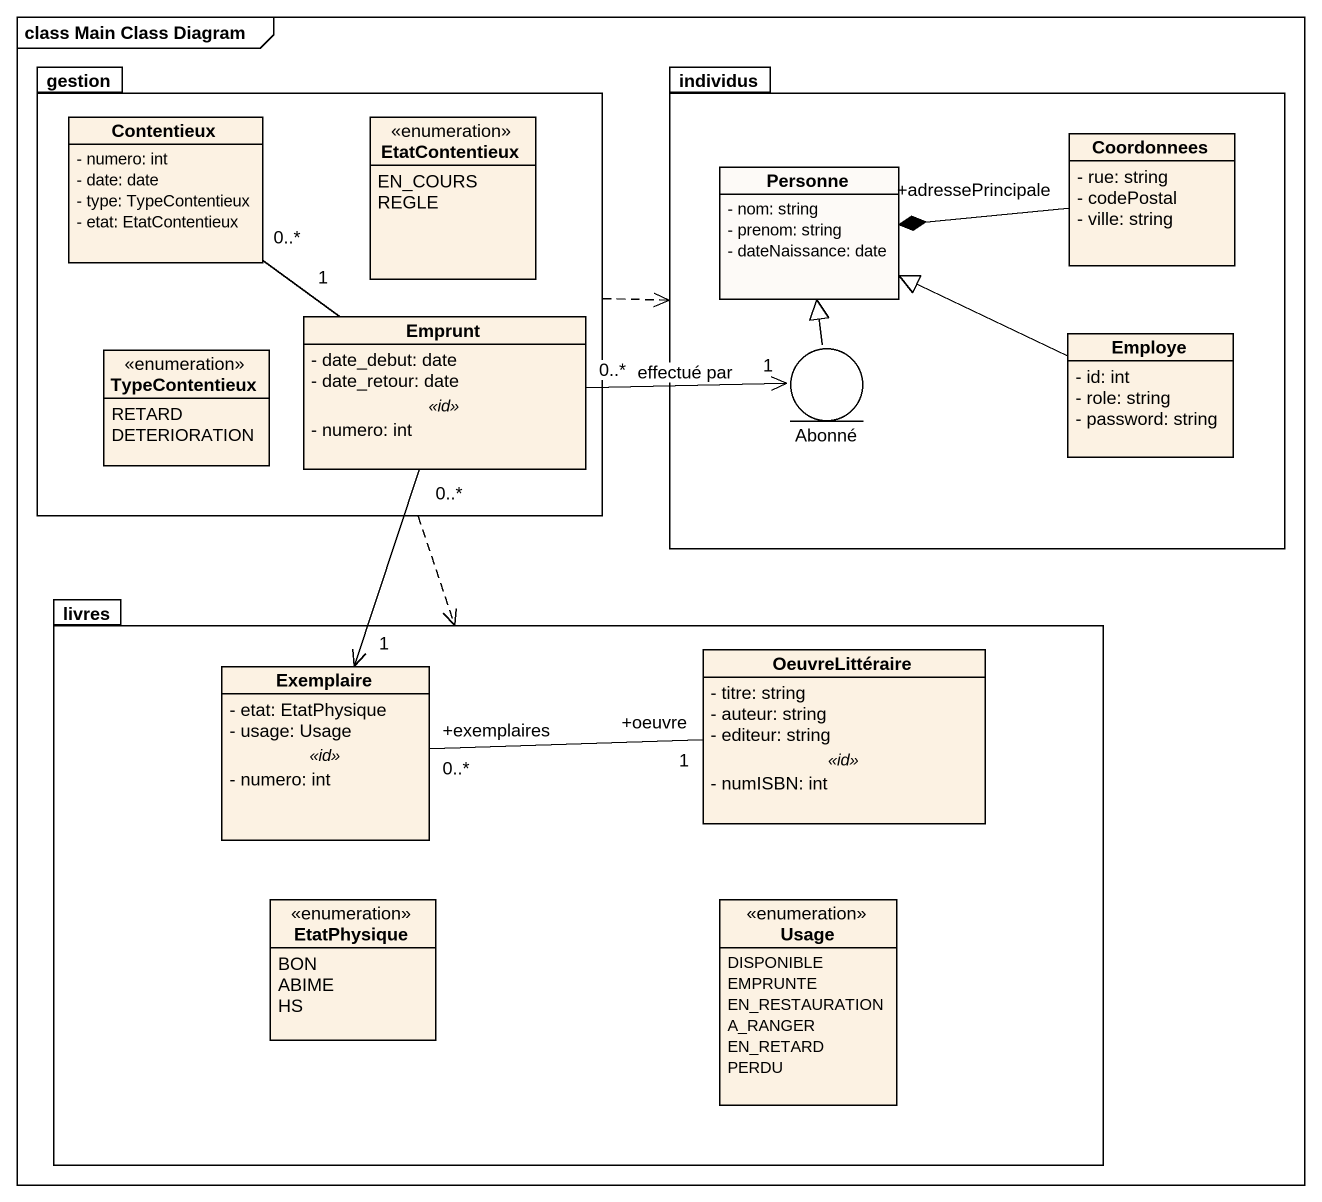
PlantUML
@startuml
mainframe class Main Class Diagram
allowmixing
hide circle
hide empty members
skinparam classAttributeIconSize 0
package gestion {
  class Contentieux {
    - numero: int
    - date: date
    - type: TypeContentieux
    - etat: EtatContentieux
  }
  enum EtatContentieux {
    EN_COURS
    REGLE
  }
  enum TypeContentieux {
    RETARD
    DETERIORATION
  }
  class Emprunt {
    - date_debut: date
    - date_retour: date
    .. <<id>> ..
    - numero: int
  }
}
package individus {
  class Coordonnees {
    - rue: string
    - codePostal
    - ville: string
  }
  class Personne #FDFAF7 {
    - nom: string
    - prenom: string
    - dateNaissance: date
  }
  class Employe {
    - id: int
    - role: string
    - password: string
  }
}
entity Abonné
package livres {
  class Exemplaire {
    - etat: EtatPhysique
    - usage: Usage
    .. <<id>> ..
    - numero: int
  }
  class OeuvreLittéraire {
    - titre: string
    - auteur: string
    - editeur: string
    .. <<id>> ..
    - numISBN: int
  }
  enum EtatPhysique {
    BON
    ABIME
    HS
  }
  enum Usage {
    DISPONIBLE
    EMPRUNTE
    EN_RESTAURATION
    A_RANGER
    EN_RETARD
    PERDU
  }
}
gestion .right.> individus
gestion ..> livres
Contentieux "0..*" -- "1" Emprunt
Coordonnees "+adressePrincipale" -left-* Personne
Emprunt "0..*" -right-> "1" Abonné : effectué par
Emprunt "0..*" --> "1" Exemplaire
Abonné -up-|> Personne
Employe -left-|> Personne
Exemplaire "+exemplaires\n0..*" -right- "+oeuvre\n1" OeuvreLittéraire
@enduml
